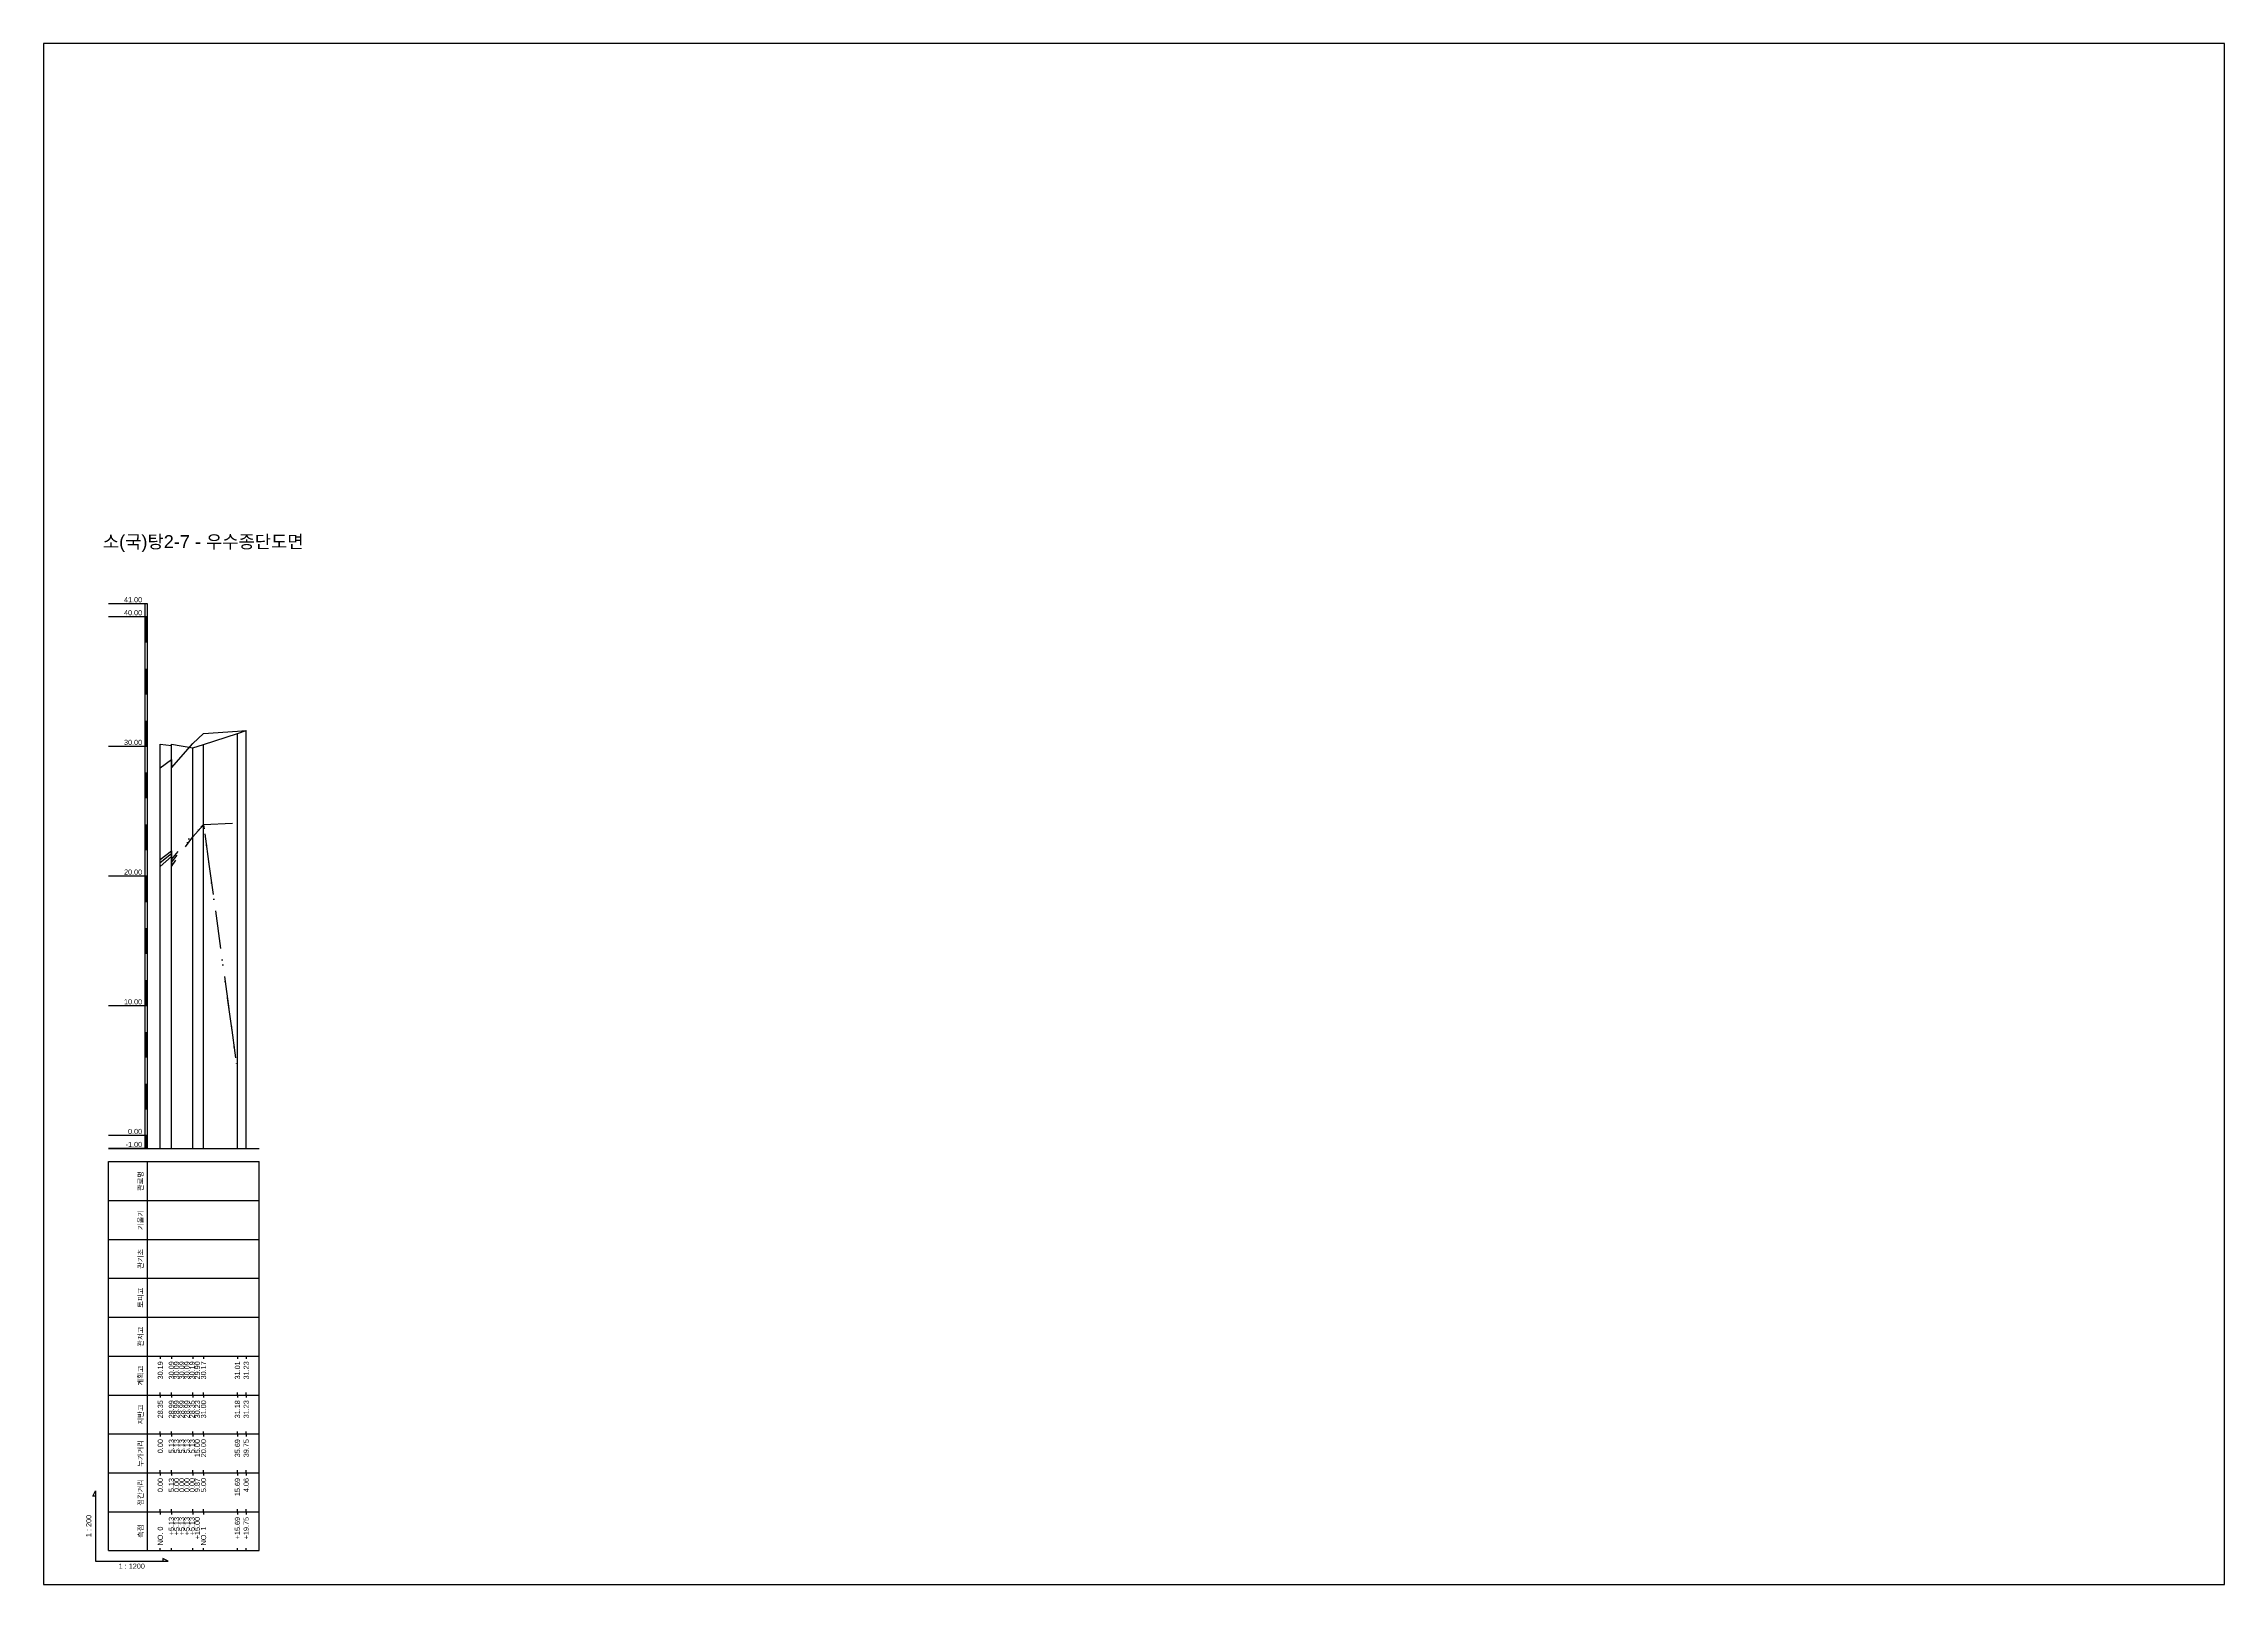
# Model space of a CAD drawing. Header units: millimetres. Extents: x -105495 to 3444, y -108190 to 2013.
# Drawn here: x 20 to 861, y -37352 to -36758 of the extents above; entities that cross this region are included whole.
import ezdxf
from ezdxf.enums import TextEntityAlignment as Align

# ---------------------------------------------------------------- set-up
doc = ezdxf.new("R2010")
doc.units = ezdxf.units.MM
for name, pattern in [('BORDER', [44.45, 12.7, -6.35, 12.7, -6.35, 0, -6.35]), ('DASHDOT', [25.4, 12.7, -6.35, 0, -6.35]), ('DIVIDE', [31.75, 12.7, -6.35, 0, -6.35, 0, -6.35])]:
    doc.linetypes.add(name, pattern=pattern)
for name, color, linetype in [('KZ_종단_계획선', 1, 'Continuous'), ('KZ_종단_노선명', 7, 'Continuous'), ('KZ_종단_도각', 7, 'Continuous'), ('KZ_종단_수직선', 7, 'Continuous'), ('KZ_종단_암선1', 56, 'DASHDOT'), ('KZ_종단_암선2', 4, 'DIVIDE'), ('KZ_종단_암선3', 6, 'BORDER'), ('KZ_종단_지반선', 3, 'Continuous'), ('KZ_종단_테이블문자', 7, 'Continuous'), ('KZ_종단_테이블선', 7, 'Continuous'), ('KZ_종단_폴대', 7, 'Continuous')]:
    doc.layers.add(name, color=color, linetype=linetype)
doc.styles.get("Standard").update_dxf_attribs({"font": 'arial.ttf'})

msp = doc.modelspace()

# ---------------------------------------------------------------- linework, layer by layer
at = {"layer": 'KZ_종단_계획선'}
msp.add_lwpolyline([(65, -37028.04), (69.27, -37028.54), (69.27, -37028.54), (69.27, -37028.54), (69.27, -37028.54), (69.27, -37028.04), (77.5, -37029.5), (81.67, -37028.16), (94.74, -37023.94), (98.12, -37022.85)], dxfattribs=at)
at = {"layer": 'KZ_종단_도각'}
msp.add_lwpolyline([(20, -37352), (861, -37352), (861, -36758), (20, -36758)], close=True, dxfattribs=at)
at = {"layer": 'KZ_종단_수직선'}
for p, q in [((65, -37184), (65, -37028.04)), ((69.27, -37184), (69.27, -37028.04)), ((69.27, -37184), (69.27, -37028.54)), ((69.27, -37184), (69.27, -37028.54)), ((69.27, -37184), (69.27, -37028.54)), ((69.27, -37184), (69.27, -37028.54)), ((81.67, -37184), (81.67, -37028.16)), ((94.74, -37184), (94.74, -37023.94)), ((98.12, -37184), (98.12, -37022.85)), ((77.5, -37184), (77.5, -37029.5))]:
    msp.add_line(p, q, dxfattribs=at)
at = {"layer": 'KZ_종단_암선1', "flags": 128}
msp.add_lwpolyline([(65, -37072.48), (69.27, -37069.21), (69.27, -37069.21), (69.27, -37069.21), (69.27, -37069.21), (69.27, -37072.48), (77.5, -37062.92), (81.67, -37059), (94.74, -37058.51), (98.12, -37058.39)], dxfattribs=at)
at = {"layer": 'KZ_종단_암선2', "flags": 128}
msp.add_lwpolyline([(65, -37073.74), (69.27, -37070.18), (69.27, -37070.18), (69.27, -37070.18), (69.27, -37070.18), (69.27, -37073.74), (77.5, -37063.33), (81.67, -37059.05), (94.74, -37154.33)], dxfattribs=at)
at = {"layer": 'KZ_종단_암선3', "flags": 128}
msp.add_lwpolyline([(65, -37075.25), (69.27, -37071.34), (69.27, -37071.34), (69.27, -37071.34), (69.27, -37071.34), (69.27, -37075.26), (77.5, -37063.82), (81.67, -37059.12), (94.74, -37154.34)], dxfattribs=at)
at = {"layer": 'KZ_종단_지반선', "flags": 128}
msp.add_lwpolyline([(65, -37037.25), (69.27, -37034.03), (69.27, -37034.03), (69.27, -37034.03), (69.27, -37034.03), (69.27, -37037.25), (77.5, -37027.84), (81.67, -37023.98), (94.74, -37023.08), (98.12, -37022.84)], dxfattribs=at)
at = {"layer": 'KZ_종단_테이블선'}
for p, q in [((45, -37184), (103.12, -37184)), ((45, -37204), (45, -37189)), ((45, -37189), (103.12, -37189)), ((60, -37204), (60, -37189)), ((103.12, -37204), (103.12, -37189)), ((45, -37219), (45, -37204)), ((45, -37204), (103.12, -37204)), ((60, -37219), (60, -37204)), ((103.12, -37219), (103.12, -37204)), ((45, -37234), (45, -37219)), ((45, -37219), (103.12, -37219)), ((60, -37234), (60, -37219)), ((103.12, -37234), (103.12, -37219)), ((45, -37249), (45, -37234)), ((45, -37234), (103.12, -37234)), ((60, -37249), (60, -37234)), ((103.12, -37249), (103.12, -37234)), ((45, -37264), (45, -37249)), ((45, -37249), (103.12, -37249)), ((60, -37264), (60, -37249)), ((103.12, -37264), (103.12, -37249)), ((45, -37279), (45, -37264)), ((45, -37264), (103.12, -37264)), ((60, -37279), (60, -37264)), ((65, -37264), (65, -37265)), ((69.27, -37264), (69.27, -37265)), ((69.27, -37264), (69.27, -37265)), ((69.27, -37264), (69.27, -37265)), ((69.27, -37264), (69.27, -37265)), ((69.27, -37264), (69.27, -37265)), ((77.5, -37264), (77.5, -37265)), ((81.67, -37264), (81.67, -37265)), ((94.74, -37264), (94.74, -37265)), ((98.12, -37264), (98.12, -37265)), ((103.12, -37279), (103.12, -37264)), ((45, -37294), (45, -37279)), ((45, -37279), (103.12, -37279)), ((60, -37294), (60, -37279)), ((65, -37279), (65, -37278)), ((65, -37279), (65, -37280)), ((69.27, -37279), (69.27, -37278)), ((69.27, -37279), (69.27, -37278)), ((69.27, -37279), (69.27, -37278)), ((69.27, -37279), (69.27, -37278)), ((69.27, -37279), (69.27, -37278)), ((69.27, -37279), (69.27, -37280)), ((69.27, -37279), (69.27, -37280)), ((69.27, -37279), (69.27, -37280)), ((69.27, -37279), (69.27, -37280)), ((69.27, -37279), (69.27, -37280)), ((77.5, -37279), (77.5, -37278)), ((77.5, -37279), (77.5, -37280)), ((81.67, -37279), (81.67, -37278)), ((81.67, -37279), (81.67, -37280)), ((94.74, -37279), (94.74, -37278)), ((94.74, -37279), (94.74, -37280)), ((98.12, -37279), (98.12, -37278)), ((98.12, -37279), (98.12, -37280)), ((103.12, -37294), (103.12, -37279)), ((45, -37309), (45, -37294)), ((45, -37294), (103.12, -37294)), ((60, -37309), (60, -37294)), ((65, -37294), (65, -37293)), ((65, -37294), (65, -37295)), ((69.27, -37294), (69.27, -37293)), ((69.27, -37294), (69.27, -37293)), ((69.27, -37294), (69.27, -37293)), ((69.27, -37294), (69.27, -37293)), ((69.27, -37294), (69.27, -37293)), ((69.27, -37294), (69.27, -37295)), ((69.27, -37294), (69.27, -37295)), ((69.27, -37294), (69.27, -37295)), ((69.27, -37294), (69.27, -37295)), ((69.27, -37294), (69.27, -37295)), ((77.5, -37294), (77.5, -37293)), ((77.5, -37294), (77.5, -37295)), ((81.67, -37294), (81.67, -37293)), ((81.67, -37294), (81.67, -37295)), ((94.74, -37294), (94.74, -37293)), ((94.74, -37294), (94.74, -37295)), ((98.12, -37294), (98.12, -37293)), ((98.12, -37294), (98.12, -37295)), ((103.12, -37309), (103.12, -37294)), ((45, -37324), (45, -37309)), ((45, -37309), (103.12, -37309)), ((60, -37324), (60, -37309)), ((65, -37309), (65, -37308)), ((65, -37309), (65, -37310)), ((69.27, -37309), (69.27, -37308)), ((69.27, -37309), (69.27, -37308)), ((69.27, -37309), (69.27, -37308)), ((69.27, -37309), (69.27, -37308)), ((69.27, -37309), (69.27, -37308)), ((69.27, -37309), (69.27, -37310)), ((69.27, -37309), (69.27, -37310)), ((69.27, -37309), (69.27, -37310)), ((69.27, -37309), (69.27, -37310)), ((69.27, -37309), (69.27, -37310)), ((77.5, -37309), (77.5, -37308)), ((77.5, -37309), (77.5, -37310)), ((81.67, -37309), (81.67, -37308)), ((81.67, -37309), (81.67, -37310)), ((94.74, -37309), (94.74, -37308)), ((94.74, -37309), (94.74, -37310)), ((98.12, -37309), (98.12, -37308)), ((98.12, -37309), (98.12, -37310)), ((103.12, -37324), (103.12, -37309)), ((65, -37324), (65, -37323)), ((69.27, -37324), (69.27, -37323)), ((69.27, -37324), (69.27, -37323)), ((69.27, -37324), (69.27, -37323)), ((69.27, -37324), (69.27, -37323)), ((69.27, -37324), (69.27, -37323)), ((77.5, -37324), (77.5, -37323)), ((81.67, -37324), (81.67, -37323)), ((94.74, -37324), (94.74, -37323)), ((98.12, -37324), (98.12, -37323)), ((45, -37339), (45, -37324)), ((45, -37324), (103.12, -37324)), ((60, -37339), (60, -37324)), ((65, -37324), (65, -37325)), ((69.27, -37324), (69.27, -37325)), ((69.27, -37324), (69.27, -37325)), ((69.27, -37324), (69.27, -37325)), ((69.27, -37324), (69.27, -37325)), ((69.27, -37324), (69.27, -37325)), ((77.5, -37324), (77.5, -37325)), ((81.67, -37324), (81.67, -37325)), ((94.74, -37324), (94.74, -37325)), ((98.12, -37324), (98.12, -37325)), ((103.12, -37339), (103.12, -37324)), ((45, -37339), (103.12, -37339)), ((65, -37339), (65, -37338)), ((69.27, -37339), (69.27, -37338)), ((69.27, -37339), (69.27, -37338)), ((69.27, -37339), (69.27, -37338)), ((69.27, -37339), (69.27, -37338)), ((69.27, -37339), (69.27, -37338)), ((77.5, -37339), (77.5, -37338)), ((81.67, -37339), (81.67, -37338)), ((94.74, -37339), (94.74, -37338)), ((98.12, -37339), (98.12, -37338))]:
    msp.add_line(p, q, dxfattribs=at)
msp.add_lwpolyline([(40, -37318), (39, -37318), (40, -37316), (40, -37343), (68, -37343), (66, -37342), (66, -37343)], dxfattribs=at)
at = {"layer": 'KZ_종단_폴대'}
for p, q in [((60, -36974), (45, -36974)), ((60, -36979), (45, -36979)), ((60, -37029), (45, -37029)), ((60, -37079), (45, -37079)), ((60, -37129), (45, -37129)), ((60, -37179), (45, -37179)), ((60, -37184), (45, -37184))]:
    msp.add_line(p, q, dxfattribs=at)
msp.add_lwpolyline([(60, -37184), (60, -36974), (59, -36974), (59, -37184), (60, -37184)], dxfattribs=at)
at = {"layer": 'KZ_종단_폴대', "const_width": 1}
for points in [[(59.5, -36989), (59.5, -36979)], [(59.5, -37009), (59.5, -36999)], [(59.5, -37029), (59.5, -37019)], [(59.5, -37049), (59.5, -37039)], [(59.5, -37069), (59.5, -37059)], [(59.5, -37089), (59.5, -37079)], [(59.5, -37109), (59.5, -37099)], [(59.5, -37129), (59.5, -37119)], [(59.5, -37149), (59.5, -37139)], [(59.5, -37169), (59.5, -37159)], [(59.5, -37184), (59.5, -37179)]]:
    msp.add_lwpolyline(points, dxfattribs=at)

# ---------------------------------------------------------------- texts
at = {"layer": 'KZ_종단_노선명'}
msp.add_text('소(국)탕2-7 - 우수종단도면', height=5, dxfattribs=at).set_placement((81.56, -36954), align=Align.BOTTOM_CENTER)
at = {"layer": 'KZ_종단_테이블문자'}
for s, p in [('30.19', (65, -37266)), ('30.09', (69.27, -37266)), ('30.09', (71.27, -37266)), ('30.09', (73.27, -37266)), ('30.09', (75.27, -37266)), ('30.19', (77.27, -37266)), ('29.90', (79.27, -37266)), ('30.17', (81.67, -37266)), ('31.01', (94.74, -37266)), ('31.23', (98.12, -37266)), ('28.35', (65, -37281)), ('28.99', (69.27, -37281)), ('28.99', (71.27, -37281)), ('28.99', (73.27, -37281)), ('28.99', (75.27, -37281)), ('28.35', (77.27, -37281)), ('30.23', (79.27, -37281)), ('31.00', (81.67, -37281)), ('31.18', (94.74, -37281)), ('31.23', (98.12, -37281)), ('0.00', (65, -37296)), ('5.13', (69.27, -37296)), ('5.13', (71.27, -37296)), ('5.13', (73.27, -37296)), ('5.13', (75.27, -37296)), ('5.13', (77.27, -37296)), ('15.00', (79.27, -37296)), ('20.00', (81.67, -37296)), ('35.69', (94.74, -37296)), ('39.75', (98.12, -37296)), ('0.00', (65, -37311)), ('5.13', (69.27, -37311)), ('0.00', (71.27, -37311)), ('0.00', (73.27, -37311)), ('0.00', (75.27, -37311)), ('0.00', (77.27, -37311)), ('9.87', (79.27, -37311)), ('5.00', (81.67, -37311)), ('15.69', (94.74, -37311)), ('4.06', (98.12, -37311)), ('+5.13', (69.27, -37326)), ('+5.13', (71.27, -37326)), ('+5.13', (73.27, -37326)), ('+5.13', (75.27, -37326)), ('+5.13', (77.27, -37326)), ('+15.00', (79.27, -37326)), ('+15.69', (94.74, -37326)), ('+19.75', (98.12, -37326))]:
    msp.add_text(s, height=2, rotation=90, dxfattribs=at).set_placement(p, align=Align.MIDDLE_RIGHT)
for s, p in [('NO. 0', (65, -37337)), ('NO. 1', (81.67, -37337))]:
    msp.add_text(s, height=2, rotation=90, dxfattribs=at).set_placement(p, align=Align.MIDDLE_LEFT)
at = {"layer": 'KZ_종단_테이블선'}
for s, p in [('관로명', (59, -37196.5)), ('기울기', (59, -37211.5)), ('관기초', (59, -37226.5)), ('토피고', (59, -37241.5)), ('관저고', (59, -37256.5)), ('계획고', (59, -37271.5)), ('지반고', (59, -37286.5)), ('누가거리', (59, -37301.5)), ('점간거리', (59, -37316.5)), ('1 : 200', (39, -37329.5)), ('측점', (59, -37331.5))]:
    msp.add_text(s, height=2, rotation=90, dxfattribs=at).set_placement(p, align=Align.BOTTOM_CENTER)
msp.add_text('1 : 1200', height=2, dxfattribs=at).set_placement((54, -37344), align=Align.TOP_CENTER)
at = {"layer": 'KZ_종단_폴대'}
for s, p in [('41.00', (58, -36974)), ('40.00', (58, -36979)), ('30.00', (58, -37029)), ('20.00', (58, -37079)), ('10.00', (58, -37129)), ('0.00', (58, -37179)), ('-1.00', (58, -37184))]:
    msp.add_text(s, height=2, dxfattribs=at).set_placement(p, align=Align.BOTTOM_RIGHT)

doc.saveas('drawing.dxf')
